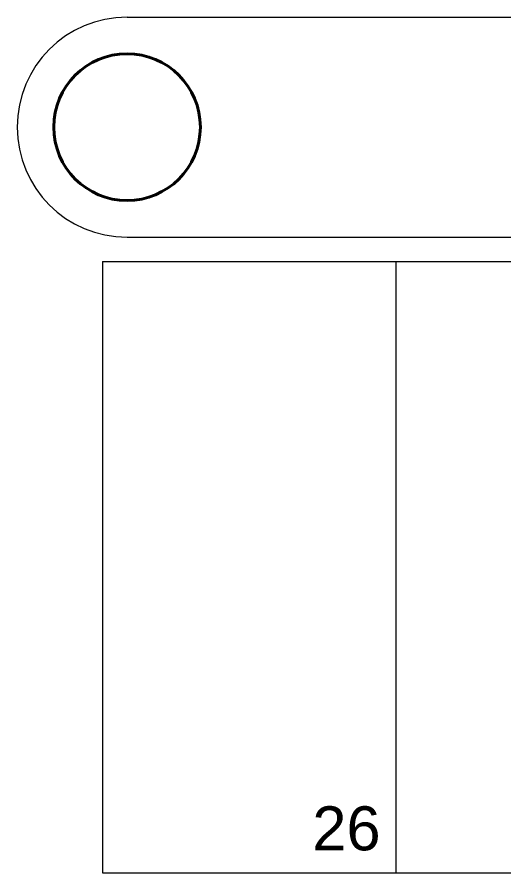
# Model space of a CAD drawing. Header units: inches. Extents: x 13 to 261, y -112 to -47.
# Drawn here: x 25.45 to 29.44, y -71.43 to -64.43 of the extents above; entities that cross this region are included whole.
import ezdxf

# ---------------------------------------------------------------- set-up
doc = ezdxf.new("R2010")
doc.units = ezdxf.units.IN
doc.header["$MEASUREMENT"] = 0
for name, color, linetype, lineweight in [('BANQUETA', 2, 'Continuous', 18), ('CAJONES', 3, 'Continuous', 20), ('COLUMNAS', 20, 'Continuous', 40), ('TEXTOS', 124, 'Continuous', 30)]:
    doc.layers.add(name, color=color, linetype=linetype, lineweight=lineweight)
doc.styles.add('TEXTOS', font='ARIALUNI.TTF', dxfattribs={"height": 0.36})

msp = doc.modelspace()

# ---------------------------------------------------------------- linework, layer by layer
at = {"layer": 'BANQUETA'}
for p, q in [((26.3507, -64.4268), (96.3507, -64.4268)), ((26.3507, -64.4268), (96.3507, -64.4268)), ((26.3507, -66.2268), (45.4507, -66.2268))]:
    msp.add_line(p, q, dxfattribs=at)
msp.add_arc((26.3507, -65.3268), 0.9, 90, 270, dxfattribs=at)
at = {"layer": 'CAJONES'}
for p, q in [((26.1507, -66.4268), (45.4507, -66.4268)), ((26.1507, -66.4268), (26.1507, -71.4268)), ((28.5507, -66.4268), (28.5507, -71.4268)), ((26.1507, -71.4268), (45.3507, -71.4268))]:
    msp.add_line(p, q, dxfattribs=at)
at = {"layer": 'COLUMNAS'}
msp.add_circle((26.3507, -65.3268), 0.6, dxfattribs=at)

# ---------------------------------------------------------------- texts
at = {"layer": 'TEXTOS', "style": 'TEXTOS'}
msp.add_text('26', height=0.36, dxfattribs=at).set_placement((27.8671, -71.2424))

doc.saveas('drawing.dxf')
